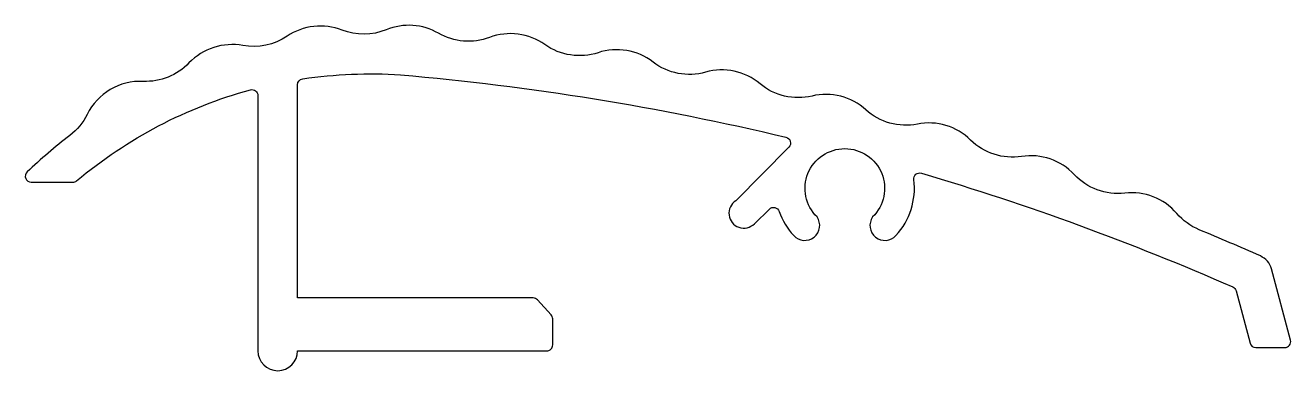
# Model space of a CAD drawing. Extents: x 119.7 to 183.4, y 211.5 to 228.9.
import ezdxf

# ---------------------------------------------------------------- set-up
doc = ezdxf.new("R2010")
doc.units = 0
doc.header["$LTSCALE"] = 15
doc.layers.get('0').update_dxf_attribs({"linetype": 'CONTINUOUS'})

msp = doc.modelspace()

# ---------------------------------------------------------------- linework, layer by layer
at = {"color": 0, "linetype": 'BYBLOCK'}
msp.add_lwpolyline([(183.439, 213.07), (182.479, 216.652, 0.22646), (181.919, 217.307, 0.006212), (178.84, 218.63, -0.117773), (177.711, 219.449, 0.249698), (175.085, 220.476, -0.238305), (172.544, 221.408, 0.248539), (169.888, 222.323, -0.237424), (167.321, 223.149, 0.247858), (164.637, 223.954, -0.236996), (162.042, 224.674, 0.247643), (159.33, 225.369, -0.237012), (156.708, 225.984, 0.247891), (153.967, 226.569, -0.237472), (151.319, 227.079, 0.248606), (148.549, 227.553, -0.238385), (145.873, 227.958, 0.2498), (143.075, 228.319, -0.225044), (140.513, 228.529, 0.232291), (137.874, 228.708, -0.192467), (135.647, 228.69, 0.2466), (132.875, 228.379, -0.196826), (130.649, 227.913, 0.253082), (127.934, 227.033, -0.216856), (125.628, 226.106, 0.297283), (122.805, 224.441, -0.115655), (121.933, 223.384, 0.028366), (119.779, 221.544, 0.676021), (119.986, 221.027), (122.081, 221.027, 0.176495), (122.274, 221.097, -0.10869), (131.028, 225.68, -0.494365), (131.407, 225.39), (131.407, 212.527, 1), (133.407, 212.527), (145.96, 212.527, 0.414214), (146.26, 212.827), (146.26, 214.142, 0.187133), (146.182, 214.344), (145.497, 215.094, 0.210745), (145.275, 215.192), (133.407, 215.192), (133.407, 225.937, -0.371333), (133.663, 226.233, -0.053836), (138.596, 226.436, -0.037062), (158.016, 223.294, -0.584694), (158.159, 222.791), (155.489, 220.092, 1.114431), (156.422, 218.929), (157.181, 219.669, -0.548528), (157.673, 219.554, 0.102246), (158.404, 218.337, 0.932914), (159.58, 219.279, -2.453895), (162.383, 219.279, 0.932847), (163.559, 218.337, 0.221345), (164.459, 221.156, -0.54146), (164.841, 221.482, -0.031453), (180.529, 215.746, -0.227718), (180.698, 215.549), (181.404, 212.915, 0.339454), (181.694, 212.692), (183.149, 212.692, 0.493145)], format="xyb", close=True, dxfattribs=at)

doc.saveas('drawing.dxf')
